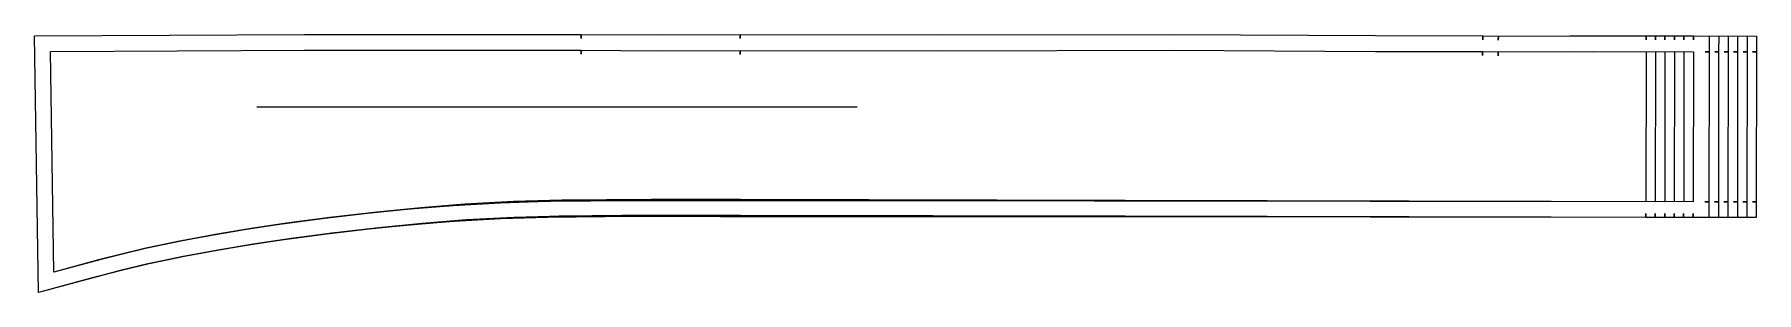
# Model space of a CAD drawing. Header units: inches. Extents: x 0 to 42.9, y 0 to 6.4.
import ezdxf

# ---------------------------------------------------------------- set-up
doc = ezdxf.new("R2010")
doc.units = ezdxf.units.IN

msp = doc.modelspace()

# ---------------------------------------------------------------- linework, layer by layer
at = {"layer": 'T001L001'}
for points in [[(0, 6.403), (6.729, 6.44), (11.24, 6.439), (13.631, 6.44), (13.631, 6.342), (13.631, 6.44), (15.611, 6.427), (17.59, 6.434), (17.59, 6.336), (17.59, 6.434), (22.58, 6.428), (28.391, 6.438), (33.432, 6.412), (36.105, 6.405), (36.104, 6.307), (36.105, 6.405), (36.494, 6.398), (36.493, 6.3), (36.494, 6.398), (38.276, 6.405), (40.176, 6.403), (40.176, 6.304), (40.176, 6.403), (41.75, 6.399), (41.75, 6.006), (41.651, 6.006), (41.75, 6.006), (41.744, 2.262), (41.645, 2.262), (41.744, 2.262), (41.743, 1.867), (40.168, 1.871), (40.168, 1.969), (40.168, 1.871), (26.419, 1.887), (17.105, 1.893), (14.947, 1.895), (12.79, 1.874), (11.626, 1.839), (10.465, 1.775), (9.403, 1.687), (8.343, 1.582), (7.285, 1.459), (6.229, 1.319), (5.367, 1.189), (4.508, 1.045), (3.651, 0.885), (2.797, 0.707), (2.12, 0.543), (1.446, 0.367), (0.102, 0), (0, 6.403)], [(0, 6.403), (6.729, 6.44), (11.24, 6.439), (13.631, 6.44), (13.631, 6.342), (13.631, 6.44), (15.611, 6.427), (17.59, 6.434), (17.59, 6.336), (17.59, 6.434), (22.58, 6.428), (28.391, 6.438), (33.432, 6.412), (36.105, 6.405), (36.104, 6.307), (36.105, 6.405), (36.494, 6.398), (36.493, 6.3), (36.494, 6.398), (38.391, 6.405), (40.412, 6.403), (40.412, 6.304), (40.412, 6.403), (41.987, 6.399), (41.986, 6.006), (41.887, 6.006), (41.986, 6.006), (41.98, 2.262), (41.881, 2.262), (41.98, 2.262), (41.979, 1.868), (40.404, 1.871), (40.405, 1.969), (40.404, 1.871), (26.574, 1.891), (17.205, 1.899), (15.034, 1.902), (12.863, 1.881), (11.693, 1.846), (10.524, 1.782), (9.456, 1.694), (8.39, 1.588), (7.325, 1.465), (6.263, 1.325), (5.396, 1.195), (4.531, 1.049), (3.669, 0.889), (2.811, 0.71), (2.13, 0.545), (1.453, 0.368), (0.102, 0), (0, 6.403)], [(0, 6.403), (6.729, 6.44), (11.24, 6.439), (13.631, 6.44), (13.631, 6.342), (13.631, 6.44), (15.611, 6.427), (17.59, 6.434), (17.59, 6.336), (17.59, 6.434), (22.58, 6.428), (28.391, 6.438), (33.432, 6.412), (36.105, 6.405), (36.104, 6.307), (36.105, 6.405), (36.494, 6.398), (36.493, 6.3), (36.494, 6.398), (38.505, 6.405), (40.648, 6.403), (40.648, 6.304), (40.648, 6.403), (42.223, 6.399), (42.222, 6.006), (42.124, 6.006), (42.222, 6.006), (42.216, 2.262), (42.118, 2.262), (42.216, 2.262), (42.215, 1.868), (40.641, 1.871), (40.641, 1.969), (40.641, 1.871), (26.728, 1.894), (17.304, 1.905), (15.12, 1.909), (12.936, 1.889), (11.759, 1.854), (10.584, 1.789), (9.509, 1.701), (8.436, 1.595), (7.366, 1.472), (6.297, 1.331), (5.425, 1.2), (4.555, 1.053), (3.687, 0.892), (2.824, 0.713), (2.14, 0.547), (1.46, 0.37), (0.102, 0), (0, 6.403)], [(0, 6.403), (6.729, 6.44), (11.24, 6.439), (13.631, 6.44), (13.631, 6.342), (13.631, 6.44), (15.611, 6.427), (17.59, 6.434), (17.59, 6.336), (17.59, 6.434), (22.58, 6.428), (28.391, 6.438), (33.432, 6.412), (36.105, 6.405), (36.104, 6.307), (36.105, 6.405), (36.494, 6.398), (36.493, 6.3), (36.494, 6.398), (38.619, 6.405), (40.884, 6.403), (40.884, 6.304), (40.884, 6.403), (42.459, 6.4), (42.458, 6.006), (42.36, 6.006), (42.458, 6.006), (42.452, 2.262), (42.354, 2.262), (42.452, 2.262), (42.452, 1.869), (40.877, 1.871), (40.877, 1.969), (40.877, 1.871), (26.883, 1.898), (17.403, 1.911), (15.206, 1.915), (13.01, 1.896), (11.826, 1.861), (10.643, 1.796), (9.562, 1.708), (8.483, 1.601), (7.406, 1.478), (6.331, 1.336), (5.453, 1.205), (4.578, 1.058), (3.706, 0.896), (2.837, 0.716), (2.15, 0.549), (1.466, 0.371), (0.102, 0), (0, 6.403)], [(0, 6.403), (6.729, 6.44), (11.24, 6.439), (13.631, 6.44), (13.631, 6.342), (13.631, 6.44), (15.611, 6.427), (17.59, 6.434), (17.59, 6.336), (17.59, 6.434), (22.58, 6.428), (28.391, 6.438), (33.432, 6.412), (36.105, 6.405), (36.104, 6.307), (36.105, 6.405), (36.494, 6.398), (36.493, 6.3), (36.494, 6.398), (38.734, 6.406), (41.12, 6.403), (41.12, 6.304), (41.12, 6.403), (42.695, 6.4), (42.694, 6.006), (42.596, 6.006), (42.694, 6.006), (42.688, 2.262), (42.59, 2.262), (42.688, 2.262), (42.688, 1.869), (41.113, 1.871), (41.113, 1.969), (41.113, 1.871), (27.037, 1.902), (17.502, 1.918), (15.292, 1.922), (13.083, 1.903), (11.892, 1.868), (10.702, 1.803), (9.615, 1.715), (8.53, 1.608), (7.446, 1.484), (6.365, 1.342), (5.482, 1.21), (4.602, 1.062), (3.724, 0.9), (2.85, 0.718), (2.16, 0.552), (1.473, 0.373), (0.102, 0), (0, 6.403)], [(0, 6.403), (6.729, 6.44), (11.24, 6.439), (13.631, 6.44), (13.631, 6.342), (13.631, 6.44), (15.611, 6.427), (17.59, 6.434), (17.59, 6.336), (17.59, 6.434), (22.58, 6.428), (28.391, 6.438), (33.432, 6.412), (36.105, 6.405), (36.104, 6.307), (36.105, 6.405), (36.494, 6.398), (36.493, 6.3), (36.494, 6.398), (38.848, 6.406), (41.357, 6.403), (41.357, 6.304), (41.357, 6.403), (42.931, 6.4), (42.931, 6.006), (42.832, 6.006), (42.931, 6.006), (42.925, 2.262), (42.826, 2.262), (42.925, 2.262), (42.924, 1.869), (41.349, 1.871), (41.349, 1.969), (41.349, 1.871), (27.192, 1.905), (17.601, 1.924), (15.379, 1.929), (13.157, 1.91), (11.959, 1.876), (10.762, 1.811), (9.668, 1.722), (8.577, 1.615), (7.487, 1.49), (6.399, 1.347), (5.511, 1.215), (4.625, 1.067), (3.743, 0.903), (2.864, 0.721), (2.17, 0.554), (1.479, 0.374), (0.102, 0), (0, 6.403)], [(0.4, 6.011), (6.73, 6.046), (11.24, 6.045), (13.63, 6.046), (13.629, 5.948), (13.63, 6.046), (15.61, 6.033), (17.59, 6.041), (17.59, 5.942), (17.59, 6.041), (22.58, 6.034), (28.39, 6.044), (33.431, 6.018), (36.101, 6.011), (36.1, 5.913), (36.101, 6.011), (36.491, 6.005), (36.49, 5.906), (36.491, 6.005), (38.276, 6.011), (40.175, 6.009), (40.169, 2.264), (26.42, 2.28), (17.105, 2.287), (14.942, 2.289), (12.78, 2.268), (11.607, 2.232), (10.435, 2.167), (9.367, 2.079), (8.3, 1.973), (7.236, 1.85), (6.173, 1.709), (5.304, 1.578), (4.438, 1.432), (3.573, 1.271), (2.713, 1.092), (1.598, 0.813), (0.487, 0.512), (0.4, 6.011)], [(0.4, 6.011), (6.73, 6.046), (11.24, 6.045), (13.63, 6.046), (13.629, 5.948), (13.63, 6.046), (15.61, 6.033), (17.59, 6.041), (17.59, 5.942), (17.59, 6.041), (22.58, 6.034), (28.39, 6.044), (33.431, 6.018), (36.101, 6.011), (36.1, 5.913), (36.101, 6.011), (36.491, 6.005), (36.49, 5.906), (36.491, 6.005), (38.391, 6.011), (40.411, 6.009), (40.405, 2.264), (26.574, 2.284), (17.204, 2.293), (15.029, 2.296), (12.854, 2.275), (11.674, 2.24), (10.495, 2.175), (9.42, 2.086), (8.347, 1.98), (7.276, 1.856), (6.207, 1.715), (5.333, 1.583), (4.461, 1.436), (3.592, 1.275), (2.726, 1.095), (1.604, 0.814), (0.487, 0.512), (0.4, 6.011)], [(0.4, 6.011), (6.73, 6.046), (11.24, 6.045), (13.63, 6.046), (13.629, 5.948), (13.63, 6.046), (15.61, 6.033), (17.59, 6.041), (17.59, 5.942), (17.59, 6.041), (22.58, 6.034), (28.39, 6.044), (33.431, 6.018), (36.101, 6.011), (36.1, 5.913), (36.101, 6.011), (36.491, 6.005), (36.49, 5.906), (36.491, 6.005), (38.505, 6.011), (40.647, 6.009), (40.641, 2.264), (26.729, 2.288), (17.303, 2.299), (15.115, 2.302), (12.927, 2.282), (11.74, 2.247), (10.554, 2.182), (9.473, 2.093), (8.394, 1.987), (7.317, 1.862), (6.241, 1.721), (5.362, 1.588), (4.485, 1.441), (3.61, 1.278), (2.74, 1.098), (1.611, 0.816), (0.487, 0.512), (0.4, 6.011)], [(0.4, 6.011), (6.73, 6.046), (11.24, 6.045), (13.63, 6.046), (13.629, 5.948), (13.63, 6.046), (15.61, 6.033), (17.59, 6.041), (17.59, 5.942), (17.59, 6.041), (22.58, 6.034), (28.39, 6.044), (33.431, 6.018), (36.101, 6.011), (36.1, 5.913), (36.101, 6.011), (36.491, 6.005), (36.49, 5.906), (36.491, 6.005), (38.62, 6.012), (40.883, 6.009), (40.877, 2.264), (26.883, 2.292), (17.402, 2.305), (15.201, 2.309), (13.001, 2.29), (11.807, 2.254), (10.614, 2.189), (9.526, 2.1), (8.441, 1.993), (7.357, 1.869), (6.276, 1.726), (5.391, 1.593), (4.509, 1.445), (3.629, 1.282), (2.753, 1.1), (1.618, 0.817), (0.487, 0.512), (0.4, 6.011)], [(0.4, 6.011), (6.73, 6.046), (11.24, 6.045), (13.63, 6.046), (13.629, 5.948), (13.63, 6.046), (15.61, 6.033), (17.59, 6.041), (17.59, 5.942), (17.59, 6.041), (22.58, 6.034), (28.39, 6.044), (33.431, 6.018), (36.101, 6.011), (36.1, 5.913), (36.101, 6.011), (36.491, 6.005), (36.49, 5.906), (36.491, 6.005), (38.734, 6.012), (41.12, 6.009), (41.114, 2.264), (27.038, 2.295), (17.501, 2.311), (15.288, 2.316), (13.074, 2.297), (11.873, 2.262), (10.673, 2.196), (9.58, 2.107), (8.488, 2), (7.398, 1.875), (6.31, 1.732), (5.42, 1.598), (4.532, 1.45), (3.648, 1.286), (2.767, 1.103), (1.624, 0.819), (0.487, 0.512), (0.4, 6.011)], [(0.4, 6.011), (6.73, 6.046), (11.24, 6.045), (13.63, 6.046), (13.629, 5.948), (13.63, 6.046), (15.61, 6.033), (17.59, 6.041), (17.59, 5.942), (17.59, 6.041), (22.58, 6.034), (28.39, 6.044), (33.431, 6.018), (36.101, 6.011), (36.1, 5.913), (36.101, 6.011), (36.491, 6.005), (36.49, 5.906), (36.491, 6.005), (38.849, 6.012), (41.356, 6.009), (41.35, 2.264), (27.192, 2.299), (17.601, 2.318), (15.374, 2.323), (13.148, 2.304), (11.94, 2.269), (10.733, 2.203), (9.633, 2.114), (8.534, 2.006), (7.438, 1.881), (6.344, 1.737), (5.449, 1.603), (4.556, 1.454), (3.666, 1.29), (2.78, 1.106), (1.631, 0.82), (0.487, 0.512), (0.4, 6.011)], [(5.542, 4.636), (20.512, 4.636)]]:
    msp.add_lwpolyline(points, dxfattribs=at)

doc.saveas('drawing.dxf')
